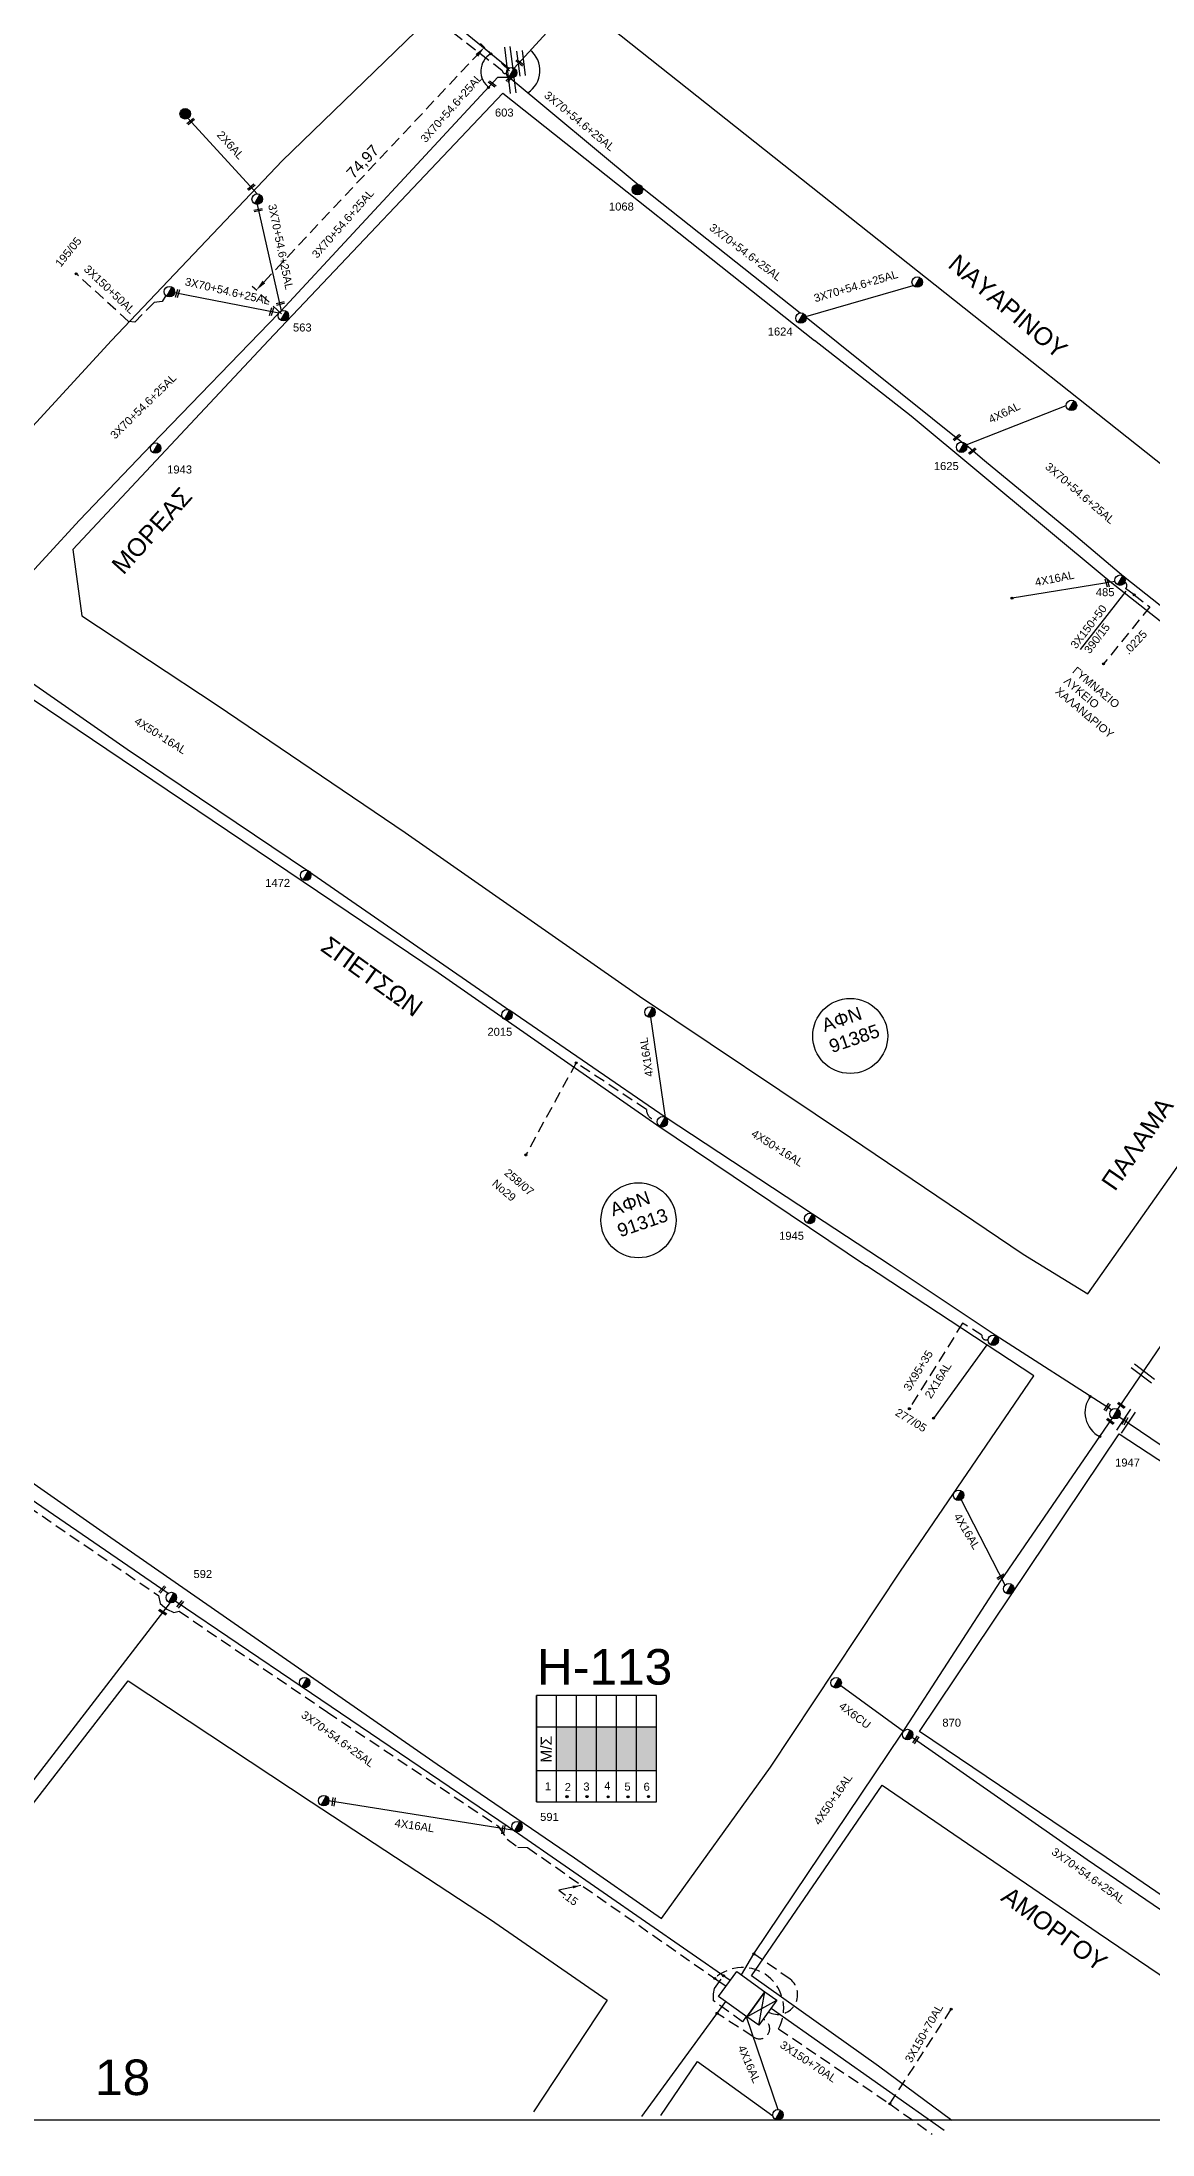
# Model space of a CAD drawing. Header units: millimetres. Extents: x 924 to 3152, y 704 to 1760.
# Drawn here: x 1180.8 to 1430.5, y 718.6 to 1189.3 of the extents above; entities that cross this region are included whole.
import ezdxf
from ezdxf.enums import TextEntityAlignment as Align

# ---------------------------------------------------------------- set-up
doc = ezdxf.new("R2010")
doc.units = ezdxf.units.MM
doc.linetypes.add('DASHED', pattern=[19.05, 12.7, -6.35])
for name, color, linetype in [('Άγνωστα', 7, 'Continuous'), ('Ασφαλειοκιβώτια Χ.Τ 6 αναχωρήσεων', 7, 'Continuous'), ('Γέφυρες Εναέριου Δικτύου', 7, 'Continuous'), ('Γυμνά εναέρια ΧΤ (1Φ)   2x16AL', 7, 'Continuous'), ('Γυμνά εναέρια ΧΤ και ΦΟΠ (3Φ)   4x50+16AL', 7, 'Continuous'), ('Εναέρια παροχή ΧΤ 4x16', 7, 'SYN_LINE'), ('Επιγραφές - Σχήματα', 7, 'Continuous'), ('Καλώδια ΧΤ   2x6AL', 7, 'DASHED'), ('Καλώδια ΧΤ   3x150+50AL', 7, 'DASHED'), ('Καλώδια ΧΤ   3x150AL+50XLPE', 7, 'DASHED'), ('Καλώδια ΧΤ   3x95+35 CU', 7, 'DASHED'), ('Καλώδια ΧΤ   4x6AL', 7, 'DASHED'), ('Καλώδια ΧΤ   4x6CU', 7, 'DASHED'), ('Μηχανική τομή', 7, 'Continuous'), ('Στύλος Ξύλινος', 7, 'Continuous'), ('Στύλος Ξύλινος @ 1', 7, 'Continuous'), ('Στύλος ΦΜ', 7, 'Continuous'), ('Στύλος ΦΜ @ 1', 7, 'Continuous'), ('Συνδέσεις', 7, 'Continuous'), ('Συνεστραμμένα ΧΤ   3x70+54.6+25 AL', 7, 'SYN_LINE'), ('Τομή', 7, 'Continuous'), ('Υπόβαθρο ΔΕΗ', 7, 'Continuous'), ('Υπόγεια Καλώδια Δικτύου ΧΤ   .15', 7, 'DASHED'), ('Υπόγεια καλώδια Δικτύου ΧΤ και Παρ. ΧΤ - 3X150+70 AL', 7, 'DASHED'), ('Υπόγεια καλώδια Παροχών ΧΤ   .0225', 7, 'DASHED'), ('Υπόγεια καλώδια Παροχών ΧΤ   .15', 7, 'DASHED'), ('Υπόγεια καλώδια Παροχών ΧΤ   4x16AL', 7, 'DASHED')]:
    doc.layers.add(name, color=color, linetype=linetype)
doc.styles.get("Standard").update_dxf_attribs({"font": 'ARIAL.TTF'})
doc.linetypes.add('SYN_LINE', pattern='A,0.5,-0.0001,["/\\/\\/\\/",Standard,S=0.1,R=0,X=0,Y=-0.05],-0.25', length=0.7501)
doc.dimstyles.new('ISO-25', dxfattribs={"dimtxt": 2.5, "dimasz": 2.5, "dimexe": 1.25, "dimexo": 0.625, "dimtad": 1, "dimtxsty": 'Standard', "dimcen": 2.5, "dimadec": 0, "dimazin": 0, "dimtfac": 1, "dimtmove": 0, "dimatfit": 3, "dimfxl": 1, "dimarcsym": 0})

# ---------------------------------------------------------------- blocks, each defined once
blk = doc.blocks.new('ΥΠΑΡΧΩΝ ΤΣΙΜΕΝΤΕΝΙΟΣ ΣΤΥΛΟΣ')
at = {"layer": 'Στύλος ΦΜ'}
blk.add_hatch(color=256, dxfattribs=at).paths.add_polyline_path([(-1.3, -2.3, 0.574793), (2.6, 0, 0.268822), (1.3, 2.3)])
blk.add_line((-1.3, -2.3), (1.3, 2.3), dxfattribs=at)
blk.add_circle((0, 0), 2.62, dxfattribs=at)
at = {"layer": 'Στύλος ΦΜ', "flags": 4}
for tag, p in [('ΑΡΙΘΜΟΣ', (-4.7, 8.1)), ('ΤΥΠΟΣ', (-4.9, 3))]:
    blk.add_attdef(tag, p, '', height=4, dxfattribs=at)
blk = doc.blocks.new('ΜΗΧΑΝΙΚΗ ΤΟΜΗ')
at = {"layer": 'Μηχανική τομή', "ltscale": 40}
for p, q in [((-1.89, 0.78), (1.89, 0.78)), ((1.89, 0), (-1.89, 0))]:
    blk.add_line(p, q, dxfattribs=at)
blk = doc.blocks.new('_ΣΥΝΔΕΣΗ')
at = {"layer": 'Συνδέσεις', "linetype": 'SYN_LINE', "ltscale": 40}
blk.add_hatch(color=256, dxfattribs=at).paths.add_polyline_path([(0.5, -0.01, 1), (-0.5, -0.01, 1)])
at = {"layer": 'Συνδέσεις'}
blk.add_circle((0, -0.01), 0.5, dxfattribs=at)
blk = doc.blocks.new('ΥΠΑΡΧΩΝ ΞΥΛΙΝΟΣ ΣΤΥΛΟΣ')
at = {"layer": 'Στύλος Ξύλινος'}
h = blk.add_hatch(color=256, dxfattribs=at)
h.paths.add_polyline_path([(-2.6, 0, 0.270008), (-1.3, -2.3), (1.3, 2.3, 0.576266)])
h.paths.add_polyline_path([(-1.3, -2.3, 0.574793), (2.6, 0, 0.268822), (1.3, 2.3)])
blk.add_line((-1.3, -2.3), (1.3, 2.3), dxfattribs=at)
blk.add_circle((0, 0), 2.62, dxfattribs=at)
at = {"layer": 'Στύλος Ξύλινος', "flags": 4}
for tag, p in [('ΑΡΙΘΜΟΣ', (-4.9, 8.6)), ('ΤΥΠΟΣ', (-4.8, 3.4))]:
    blk.add_attdef(tag, p, '', height=4, dxfattribs=at)
blk = doc.blocks.new('ΤΟΜΗ')
at = {"layer": 'Τομή', "ltscale": 40}
for p, q in [((-5.68, 0), (5.68, 0)), ((5.68, -2.33), (-5.68, -2.33))]:
    blk.add_line(p, q, dxfattribs=at)
blk = doc.blocks.new('ΑΣΦΑΛΕΙΟΚΙΒΩΤΙΟ ΥΠΟΣΤΑΘΜΟΥ 6 ΑΝΑΧΩΡΗΣΕΩΝ')
at = {"layer": 'Ασφαλειοκιβώτια Χ.Τ 6 αναχωρήσεων', "ltscale": 40}
for p, q in [((-23.91, 27), (23.91, 27)), ((-9.83, 27), (-9.83, -27)), ((9.83, 27), (9.83, -27)), ((-23.91, 18), (23.91, 18)), ((-23.91, 9), (23.91, 9)), ((-23.91, 0), (23.91, 0)), ((-23.91, -9), (23.91, -9)), ((-23.91, -18), (23.91, -18))]:
    blk.add_line(p, q, dxfattribs=at)
at = {"layer": 'Ασφαλειοκιβώτια Χ.Τ 6 αναχωρήσεων'}
blk.add_lwpolyline([(-23.91, -27), (23.91, -27), (23.91, 27), (-23.91, 27)], close=True, dxfattribs=at)
for s, p in [('1', (-18.73, 23.28)), ('2', (-19.06, 14.35)), ('3', (-18.84, 5.97)), ('4', (-18.46, -3.43)), ('5', (-18.87, -12.5)), ('6', (-18.93, -21.1))]:
    blk.add_text(s, height=3.6, rotation=270, dxfattribs=at).set_placement(p)
at = {"layer": 'Ασφαλειοκιβώτια Χ.Τ 6 αναχωρήσεων', "ltscale": 40}
for tag, height, p in [('ΟΝΟΜΑ', 5, (-0.27, 31.68)), ('ΚΕΙΜΕΝΟ 1', 2, (16.95, 22.41)), ('ΚΕΙΜΕΝΟ 2', 2, (16.95, 13.71)), ('ΚΕΙΜΕΝΟ 3', 2, (16.95, 4.31)), ('ΚΕΙΜΕΝΟ 4', 2, (16.95, -4.67)), ('ΚΕΙΜΕΝΟ 5', 2, (16.95, -13.51)), ('ΣΧ', 2, (-0.21, -29.21)), ('ΚΕΙΜΕΝΟ 6', 2, (16.95, -22.43))]:
    blk.add_attdef(tag, text='', height=height, dxfattribs=at).set_placement(p, align=Align.MIDDLE_CENTER)
blk = doc.blocks.new('*D67')
at = {"layer": 'Defpoints', "color": 0, "linetype": 'DASHED', "ltscale": 0.2, "transparency": 16777216}
for p in [(1280.31, 1188.11), (1286.42, 1182.37), (1235.1, 1127.73)]:
    blk.add_point(p, dxfattribs=at)
at = {"layer": 'Καλώδια ΧΤ   3x150AL+50XLPE', "color": 0, "linetype": 'DASHED', "lineweight": -2, "ltscale": 0.2, "transparency": 16777216}
for p, q in [((1230.7, 1135.29), (1278.6, 1186.29)), ((1285.97, 1182.8), (1279.4, 1188.96)), ((1234.65, 1128.15), (1228.08, 1134.32))]:
    blk.add_line(p, q, dxfattribs=at)
at = {"layer": 'Καλώδια ΧΤ   3x150AL+50XLPE', "color": 0, "linetype": 'DASHED', "ltscale": 0.2, "transparency": 16777216}
for points in [[(1278.3, 1186.57), (1278.91, 1186), (1280.31, 1188.11)], [(1230.4, 1135.57), (1231.01, 1135), (1228.99, 1133.46)]]:
    blk.add_solid(points, dxfattribs=at)
at = {"layer": 'Καλώδια ΧΤ   3x150AL+50XLPE', "color": 0, "linetype": 'DASHED', "ltscale": 0.2, "transparency": 16777216, "insert": (1253.1, 1162.24), "char_height": 2.5, "attachment_point": 5, "rotation": 46.7949}
blk.add_mtext('74,97', dxfattribs=at)

msp = doc.modelspace()

# ---------------------------------------------------------------- hatches: boundary and pattern name
at = {"layer": 'Ασφαλειοκιβώτια Χ.Τ 6 αναχωρήσεων'}
for color, points in [(151, [(1296.549, 800.429), (1301.049, 800.429), (1301.049, 810.256), (1296.549, 810.256)]), (5, [(1301.049, 800.429), (1305.549, 800.429), (1305.549, 810.256), (1301.049, 810.256)]), (85, [(1305.549, 800.429), (1310.049, 800.429), (1310.049, 810.256), (1305.549, 810.256)]), (1, [(1310.049, 800.429), (1314.549, 800.429), (1314.549, 810.256), (1310.049, 810.256)]), (30, [(1314.549, 800.429), (1319.049, 800.429), (1319.049, 810.256), (1314.549, 810.256)])]:
    msp.add_hatch(color=color, dxfattribs=at).paths.add_polyline_path(points)

# ---------------------------------------------------------------- linework, layer by layer
at = {"layer": 'Άγνωστα', "color": 85, "linetype": 'DASHED', "ltscale": 0.2}
msp.add_lwpolyline([(1319.253, 946.827, -0.4457574), (1316.744, 949.167), (1316.744, 949.167), (1316.744, 949.167), (1316.744, 949.167), (1316.744, 949.167), (1300.935, 959.632), (1289.6, 938.906)], format="xyb", dxfattribs=at)
at = {"layer": 'Άγνωστα', "color": 151}
msp.add_lwpolyline([(1334.562, 748.435), (1315.627, 722.6)], dxfattribs=at)
at = {"layer": 'Άγνωστα'}
for centre in [(1362.583, 965.676), (1314.965, 924.224)]:
    msp.add_circle(centre, 8.442, dxfattribs=at)
at = {"layer": 'Γέφυρες Εναέριου Δικτύου', "linetype": 'Continuous'}
for centre, radius, start, end in [((1284.055, 1182.726), 4.554, 119.8712, 235.38722), ((1286.855, 1182.86), 5.942, 302.7772, 50.89478)]:
    msp.add_arc(centre, radius, start, end, dxfattribs=at)
at = {"layer": 'Γέφυρες Εναέριου Δικτύου', "ltscale": 20}
msp.add_arc((1421.403, 880.948), 6.017, 142.91717, 243.66454, dxfattribs=at)
at = {"layer": 'Γυμνά εναέρια ΧΤ (1Φ)   2x16AL', "color": 85, "linetype": 'SYN_LINE', "ltscale": 20}
msp.add_lwpolyline([(1393.33, 896.204), (1381.332, 879.629)], dxfattribs=at)
at = {"layer": 'Γυμνά εναέρια ΧΤ και ΦΟΠ (3Φ)   4x50+16AL', "color": 85, "ltscale": 0.2}
for points in [[(1165.921, 1053.7), (1174.49, 1047.972), (1199.958, 1030.224), (1240.772, 1002.791)], [(1240.772, 1002.791), (1286.062, 971.408)]]:
    msp.add_lwpolyline(points, dxfattribs=at)
at = {"layer": 'Γυμνά εναέρια ΧΤ και ΦΟΠ (3Φ)   4x50+16AL', "color": 151, "ltscale": 0.2}
msp.add_lwpolyline([(1502.196, 997.398), (1490.323, 980.503), (1460.01, 936.638), (1422.723, 881.721)], dxfattribs=at)
at = {"layer": 'Γυμνά εναέρια ΧΤ και ΦΟΠ (3Φ)   4x50+16AL', "color": 85}
for points in [[(1421.32, 881.547), (1395.183, 898.333), (1371.775, 913.985), (1354.101, 925.625), (1320.958, 947.381), (1286.062, 971.408)], [(1338.117, 754.444), (1340.911, 759.157), (1374.122, 808.618), (1396.499, 843.068), (1421.523, 879.63)]]:
    msp.add_lwpolyline(points, dxfattribs=at)
at = {"layer": 'Γυμνά εναέρια ΧΤ και ΦΟΠ (3Φ)   4x50+16AL', "color": 1}
msp.add_lwpolyline([(1422.97, 880.054), (1505.137, 824.441)], dxfattribs=at)
at = {"layer": 'Εναέρια παροχή ΧΤ 4x16', "color": 85, "ltscale": 20}
for points in [[(1422.153, 1067.888), (1398.977, 1064.196)], [(1321.046, 947.323), (1317.723, 969.879)]]:
    msp.add_lwpolyline(points, dxfattribs=at)
at = {"layer": 'Επιγραφές - Σχήματα'}
msp.add_lwpolyline([(945.928, 1724.828), (2912.268, 1724.828), (2912.268, 721.757), (945.928, 721.757)], close=True, dxfattribs=at)
at = {"layer": 'Επιγραφές - Σχήματα', "ltscale": 20}
for points in [[(1337.048, 755.214), (1343.37, 750.655), (1339.303, 745.016), (1332.981, 749.574)], [(1339.303, 745.016), (1343.37, 750.655), (1346.104, 748.801), (1342.037, 743.161)]]:
    msp.add_lwpolyline(points, close=True, dxfattribs=at)
for points in [[(1339.303, 745.016), (1346.104, 748.801)], [(1342.037, 743.161), (1343.37, 750.655)]]:
    msp.add_lwpolyline(points, dxfattribs=at)
at = {"layer": 'Καλώδια ΧΤ   2x6AL', "color": 173, "linetype": 'SYN_LINE', "ltscale": 20}
msp.add_lwpolyline([(1213.598, 1172.123), (1229.211, 1155.129)], dxfattribs=at)
at = {"layer": 'Καλώδια ΧΤ   3x150+50AL', "color": 173, "ltscale": 0.2}
msp.add_lwpolyline([(1208.686, 1132.234), (1207.819, 1130.881), (1205.999, 1130.693), (1201.66, 1126.294), (1200.254, 1126.45), (1188.476, 1137.153)], dxfattribs=at)
at = {"layer": 'Καλώδια ΧΤ   3x150+50AL', "color": 151, "linetype": 'DASHED', "ltscale": 0.2}
msp.add_lwpolyline([(1343.013, 744.515, -1.1840221), (1340.652, 740.622), (1332.63, 745.799)], format="xyb", dxfattribs=at)
at = {"layer": 'Καλώδια ΧΤ   3x150AL+50XLPE', "color": 85, "linetype": 'DASHED', "ltscale": 0.2}
for points in [[(1426.434, 1064.921), (1424.528, 1066.37, 0.7123492), (1423.948, 1067.845)], [(1344.158, 746.102, 0.9120227), (1349.107, 753.502), (1340.911, 759.157)]]:
    msp.add_lwpolyline(points, format="xyb", dxfattribs=at)
at = {"layer": 'Καλώδια ΧΤ   3x150AL+50XLPE', "color": 5, "linetype": 'DASHED', "ltscale": 0.2}
msp.add_lwpolyline([(1339.153, 745.124), (1338.36, 743.915), (1331.82, 748.622), (1331.82, 750.168), (1332.096, 751.382), (1334.096, 754.277)], dxfattribs=at)
at = {"layer": 'Καλώδια ΧΤ   3x95+35 CU', "color": 85, "linetype": 'DASHED', "ltscale": 0.2}
msp.add_lwpolyline([(1393.596, 897.428, -0.650706), (1392.212, 898.396), (1387.866, 901.097), (1387.866, 901.097), (1375.889, 881.826)], format="xyb", dxfattribs=at)
at = {"layer": 'Καλώδια ΧΤ   4x6AL', "color": 85, "linetype": 'SYN_LINE', "ltscale": 20}
msp.add_lwpolyline([(1388.678, 1098.678), (1411.169, 1107.544)], dxfattribs=at)
at = {"layer": 'Καλώδια ΧΤ   4x6CU', "color": 85, "linetype": 'SYN_LINE', "ltscale": 20}
msp.add_lwpolyline([(1360.448, 819.579), (1374.555, 809.284)], dxfattribs=at)
at = {"layer": 'Συνεστραμμένα ΧΤ   3x70+54.6+25 AL', "color": 173, "ltscale": 20}
msp.add_line((1283.324, 1181.407), (1285.841, 1181.346), dxfattribs=at)
at = {"layer": 'Συνεστραμμένα ΧΤ   3x70+54.6+25 AL', "color": 85, "ltscale": 20}
for points in [[(1287.007, 1183.392), (1344.453, 1246.279)], [(1285.841, 1181.346), (1314.897, 1157.241)], [(1315.837, 1156.482), (1351.335, 1128.356)], [(1352.619, 1127.542), (1376.779, 1134.502)], [(1352.669, 1127.355), (1388.272, 1098.838)], [(1388.678, 1098.678), (1392.778, 1095.113), (1412.393, 1079.042), (1424.046, 1069.118)], [(1424.046, 1069.118), (1457.06, 1043.049)], [(1376.287, 808.09), (1415.875, 780.415), (1432.342, 769.147), (1474.598, 740.693)]]:
    msp.add_lwpolyline(points, dxfattribs=at)
at = {"layer": 'Συνεστραμμένα ΧΤ   3x70+54.6+25 AL', "color": 173, "ltscale": 20}
for points in [[(1236.686, 1223.628), (1285.826, 1183.386)], [(1234.537, 1128.762), (1283.324, 1181.407)], [(1229.211, 1152.774), (1234.609, 1128.798)], [(1234.064, 1128.288), (1210.601, 1132.876)], [(1205.501, 1098.754), (1234.064, 1128.288)], [(1165.631, 1055.51), (1174.119, 1065.245), (1189.201, 1081.698), (1205.501, 1098.754)]]:
    msp.add_lwpolyline(points, dxfattribs=at)
at = {"layer": 'Συνεστραμμένα ΧΤ   3x70+54.6+25 AL', "color": 5, "ltscale": 20}
for points in [[(1209.153, 840.254), (1169.222, 867.619), (1128.359, 896.364), (1093.07, 920.597)], [(1209.629, 838.209), (1174.703, 792.866), (1136.625, 740.762)], [(1335.615, 753.227), (1287.945, 786.159), (1239.12, 819.314), (1210.773, 838.555)]]:
    msp.add_lwpolyline(points, dxfattribs=at)
at = {"layer": 'Συνεστραμμένα ΧΤ   3x70+54.6+25 AL', "color": 1, "ltscale": 20}
msp.add_lwpolyline([(1344.783, 746.968), (1383.735, 719.513)], dxfattribs=at)
at = {"layer": 'Υπόβαθρο ΔΕΗ'}
for points in [[(1308.858, 1192.406), (1506.325, 1035.856), (1536.585, 1079.074), (1411.911, 1303.074), (1403.269, 1304.42), (1307.447, 1202.383), (1308.858, 1192.406)], [(1098.023, 1122.175), (1081.791, 1133.139), (1019.724, 1175.784), (1036.844, 1195.095), (1089.453, 1249.888), (1136.561, 1299.365), (1167.232, 1275.741), (1212.463, 1239.419), (1267.238, 1193.93), (1234.788, 1162.54), (1196.413, 1122.175)], [(1231.778, 1122.175), (1284.428, 1177.758), (1354.583, 1122.175)], [(1107.358, 913.985), (1131.823, 897.628), (1164.926, 874.747), (1194.561, 854.04), (1233.121, 827.265), (1269.699, 801.873), (1300.55, 780.814), (1320.118, 767.14), (1344.625, 801.209), (1373.883, 845.283), (1403.866, 889.226), (1366.249, 913.985)], [(1480.877, 739.369), (1449.393, 760.82), (1420.184, 780.836), (1378.181, 809.239), (1423.046, 876.194), (1468.976, 846.11), (1526.072, 807.755), (1596.667, 761.415), (1573.287, 719.92)], [(1150.5, 724.494), (1145.267, 732.302), (1139.352, 740.033), (1176.068, 789.409), (1200.157, 820.588), (1241.352, 793.354), (1281.673, 766.89), (1307.954, 748.731), (1291.337, 723.625)], [(1385.456, 721.677), (1368.92, 733.905), (1340.39, 754.242), (1369.761, 797.108), (1418.317, 763.941), (1457.169, 737.598)], [(1319.954, 722.787), (1328.223, 734.931), (1345.179, 722.738)]]:
    msp.add_lwpolyline(points, dxfattribs=at)
at = {"layer": 'Υπόβαθρο ΔΕΗ', "ltscale": 0.2}
for points in [[(1098.023, 1122.175), (1158.396, 1080.796), (1196.413, 1122.175)], [(1231.778, 1122.175), (1187.709, 1075.088), (1189.743, 1060.184), (1220.19, 1040.12), (1262.456, 1011.461), (1315.192, 974.611), (1362.662, 942.838), (1401.454, 916.569), (1416.038, 907.645), (1461.778, 972.547), (1490.331, 1013.335), (1421.082, 1067.867), (1376.287, 1105.107), (1354.583, 1122.175)], [(1420.306, 1060.297), (1414.31, 1052.617)], [(1107.358, 913.985), (1065.023, 942.819), (1164.925, 1050.643), (1269.907, 979.927), (1319.086, 945.669), (1366.249, 913.985)]]:
    msp.add_lwpolyline(points, dxfattribs=at)
at = {"layer": 'Υπόγεια Καλώδια Δικτύου ΧΤ   .15', "color": 30, "ltscale": 0.2}
msp.add_lwpolyline([(1097.576, 913.985), (1125.324, 895.58), (1155.644, 874.91), (1207.002, 839.784), (1207.348, 838.025), (1208.885, 836.699), (1210.417, 836.013), (1211.631, 836.25), (1244.998, 813.57), (1283.41, 787.94), (1285.407, 784.992), (1287.807, 783.191), (1290.035, 783.091), (1332.565, 753.352), (1334.68, 751.93)], dxfattribs=at)
at = {"layer": 'Υπόγεια καλώδια Δικτύου ΧΤ και Παρ. ΧΤ - 3X150+70 AL', "color": 30, "ltscale": 0.2}
msp.add_lwpolyline([(1332.116, 753.66, -0.8527237), (1346.443, 742.326), (1371.477, 725.423), (1381.024, 718.622)], format="xyb", dxfattribs=at)
msp.add_lwpolyline([(1371.477, 725.423), (1385.296, 746.722)], dxfattribs=at)
at = {"layer": 'Υπόγεια καλώδια Παροχών ΧΤ   .0225', "color": 85, "ltscale": 0.2}
msp.add_lwpolyline([(1426.434, 1064.921), (1429.979, 1062.226), (1419.547, 1049.39)], dxfattribs=at)
at = {"layer": 'Υπόγεια καλώδια Παροχών ΧΤ   .15', "color": 173, "ltscale": 0.2}
msp.add_lwpolyline([(1284.332, 1182.818), (1269.385, 1194.36), (1282.192, 1209.548), (1282.402, 1211.434), (1261.059, 1228.233), (1275.826, 1245.798)], dxfattribs=at)
msp.add_arc((1284.974, 1182.853), 0.643, 183.15349, 295.24553, dxfattribs=at)
at = {"layer": 'Υπόγεια καλώδια Παροχών ΧΤ   4x16AL', "color": 85, "linetype": 'SYN_LINE', "ltscale": 20}
msp.add_lwpolyline([(1397.419, 842.146), (1387.539, 861.424)], dxfattribs=at)
at = {"layer": 'Υπόγεια καλώδια Παροχών ΧΤ   4x16AL', "color": 5, "linetype": 'Continuous', "ltscale": 0.2}
msp.add_lwpolyline([(1286.639, 787.046), (1245.245, 793.584)], dxfattribs=at)
at = {"layer": 'Υπόγεια καλώδια Παροχών ΧΤ   4x16AL', "color": 151, "linetype": 'SYN_LINE', "ltscale": 20}
msp.add_lwpolyline([(1339.153, 745.124), (1346.33, 724.164)], dxfattribs=at)

# ---------------------------------------------------------------- block references
at = {"layer": 'Ασφαλειοκιβώτια Χ.Τ 6 αναχωρήσεων', "xscale": 0.5, "yscale": 0.5, "zscale": 0.5, "rotation": 90}
msp.add_blockref('ΑΣΦΑΛΕΙΟΚΙΒΩΤΙΟ ΥΠΟΣΤΑΘΜΟΥ 6 ΑΝΑΧΩΡΗΣΕΩΝ', (1305.549, 805.342), dxfattribs=at)
at = {"layer": 'Μηχανική τομή'}
for p, xscale, yscale, zscale, rotation in [((1286.085, 1180.946), 0.5000000000000375, 0.5000000000000375, 0.5000000000000375, 49.69460037070751), ((1288.138, 1184.457), 0.5000000000000101, 0.5000000000000101, 0.5000000000000101, 322.7695974028506), ((1281.935, 1179.699), 0.5000000000000101, 0.5000000000000101, 0.5000000000000101, 322.7695974028506), ((1214.397, 1171.253), 0.5000000000000436, 0.5000000000000436, 0.5000000000000436, 38.36993620915384), ((1227.985, 1156.464), 0.5000000000000436, 0.5000000000000436, 0.5000000000000436, 38.36993620915384), ((1229.463, 1151.29), 0.5000000000000053, 0.5000000000000053, 0.5000000000000053, 11.29995771896068), ((1211.443, 1132.661), 0.4999999999999712, 0.4999999999999712, 0.4999999999999712, 74.18390274945999), ((1234.45, 1130.287), 0.500000000000003, 0.500000000000003, 0.500000000000003, 14.53342569175368), ((1232.625, 1128.569), 0.4999999999999712, 0.4999999999999712, 0.4999999999999712, 74.18390274945999), ((1386.452, 1100.502), 0.4999999999999992, 0.4999999999999992, 0.4999999999999992, 219.1485420271119), ((1389.929, 1097.375), 0.4999999999999992, 0.4999999999999992, 0.4999999999999992, 219.1485420271119), ((1420.194, 1067.564), 0.4999999999999991, 0.4999999999999991, 0.4999999999999991, 284.364923513259), ((1420.541, 882.047), 0.5000000000000172, 0.5000000000000172, 0.5000000000000172, 57.2517671603287), ((1423.416, 882.414), 0.4999999999999415, 0.4999999999999415, 0.4999999999999415, 322.391473988075), ((1420.962, 878.811), 0.4999999999999691, 0.4999999999999691, 0.4999999999999691, 323.2680562607389), ((1424.563, 878.976), 0.4999999999999949, 0.4999999999999949, 0.4999999999999949, 61.28167024031751), ((1396.549, 843.844), 0.499999999999938, 0.499999999999938, 0.499999999999938, 32.32722482594698), ((1208.022, 841.029), 0.5000000000000033, 0.5000000000000033, 0.5000000000000033, 49.64754293126673), ((1212.014, 837.712), 0.4999999999999811, 0.4999999999999811, 0.4999999999999811, 51.31032606006809), ((1207.838, 835.883), 0.4999999999999913, 0.4999999999999913, 0.4999999999999913, 327.3801164420946), ((1377.508, 807.236), 0.500000000000017, 0.500000000000017, 0.500000000000017, 55.10658091019956), ((1246.587, 793.372), 0.5000000000000269, 0.5000000000000269, 0.5000000000000269, 82.30235789602855), ((1284.766, 787.105), 0.5000000000000269, 0.5000000000000269, 0.5000000000000269, 82.30235789602855)]:
    msp.add_blockref('ΜΗΧΑΝΙΚΗ ΤΟΜΗ', p, dxfattribs=dict(at, xscale=xscale, yscale=yscale, zscale=zscale, rotation=rotation))
at = {"layer": 'Στύλος Ξύλινος @ 1', "ltscale": 40, "xscale": 0.4499999999998181, "yscale": 0.4499999999998181, "zscale": 0.4499999999998181}
msp.add_blockref('ΥΠΑΡΧΩΝ ΞΥΛΙΝΟΣ ΣΤΥΛΟΣ', (1213.018, 1173.148), dxfattribs=at)
at = {"layer": 'Στύλος Ξύλινος @ 1', "ltscale": 40}
ref = msp.add_blockref('ΥΠΑΡΧΩΝ ΞΥΛΙΝΟΣ ΣΤΥΛΟΣ', (1314.732, 1156.075), dxfattribs=dict(at, xscale=0.4499999999998181, yscale=0.4499999999998181, zscale=0.4499999999998181))
ref.add_attrib('ΤΥΠΟΣ', '1068', (1308.321, 1151.377), dxfattribs={"layer": 'Στύλος Ξύλινος', "height": 1.8, "flags": 4})
at = {"layer": 'Στύλος ΦΜ @ 1', "ltscale": 40}
ref = msp.add_blockref('ΥΠΑΡΧΩΝ ΤΣΙΜΕΝΤΕΝΙΟΣ ΣΤΥΛΟΣ', (1286.422, 1182.37), dxfattribs=dict(at, xscale=0.4499999999998181, yscale=0.4499999999998181, zscale=0.4499999999998181))
ref.add_attrib('ΤΥΠΟΣ', '603', (1282.675, 1172.519), dxfattribs={"layer": 'Στύλος ΦΜ', "height": 1.8, "flags": 4})
at = {"layer": 'Στύλος ΦΜ @ 1', "ltscale": 40, "xscale": 0.4499999999998181, "yscale": 0.4499999999998181, "zscale": 0.4499999999998181}
for p in [(1229.211, 1153.952), (1377.657, 1135.286), (1209.451, 1133.13), (1412.346, 1107.544), (1317.552, 971.044), (1320.342, 946.379), (1394.756, 897.224), (1386.957, 862.358), (1398.251, 841.312), (1239.865, 820.212), (1359.423, 820.157), (1244.168, 793.653), (1346.33, 722.986)]:
    msp.add_blockref('ΥΠΑΡΧΩΝ ΤΣΙΜΕΝΤΕΝΙΟΣ ΣΤΥΛΟΣ', p, dxfattribs=at)
at = {"layer": 'Στύλος ΦΜ @ 1', "ltscale": 40}
ref = msp.add_blockref('ΥΠΑΡΧΩΝ ΤΣΙΜΕΝΤΕΝΙΟΣ ΣΤΥΛΟΣ', (1235.099, 1127.727), dxfattribs=dict(at, xscale=0.4499999999998181, yscale=0.4499999999998181, zscale=0.4499999999998181))
ref.add_attrib('ΤΥΠΟΣ', '563', (1237.255, 1124.17), dxfattribs={"layer": 'Στύλος ΦΜ', "height": 1.8, "flags": 4})
ref = msp.add_blockref('ΥΠΑΡΧΩΝ ΤΣΙΜΕΝΤΕΝΙΟΣ ΣΤΥΛΟΣ', (1351.496, 1127.189), dxfattribs=dict(at, xscale=0.4499999999998181, yscale=0.4499999999998181, zscale=0.4499999999998181))
ref.add_attrib('ΤΥΠΟΣ', '1624', (1344.034, 1123.258), dxfattribs={"layer": 'Στύλος ΦΜ', "height": 1.8, "flags": 4})
ref = msp.add_blockref('ΥΠΑΡΧΩΝ ΤΣΙΜΕΝΤΕΝΙΟΣ ΣΤΥΛΟΣ', (1206.353, 1097.94), dxfattribs=dict(at, xscale=0.4499999999998181, yscale=0.4499999999998181, zscale=0.4499999999998181))
ref.add_attrib('ΤΥΠΟΣ', '1943', (1208.948, 1092.224), dxfattribs={"layer": 'Στύλος ΦΜ', "height": 1.8, "flags": 4})
ref = msp.add_blockref('ΥΠΑΡΧΩΝ ΤΣΙΜΕΝΤΕΝΙΟΣ ΣΤΥΛΟΣ', (1387.641, 1098.12), dxfattribs=dict(at, xscale=0.4499999999998181, yscale=0.4499999999998181, zscale=0.4499999999998181))
ref.add_attrib('ΤΥΠΟΣ', '1625', (1381.401, 1092.994), dxfattribs={"layer": 'Στύλος ΦΜ', "height": 1.8, "flags": 4})
ref = msp.add_blockref('ΥΠΑΡΧΩΝ ΤΣΙΜΕΝΤΕΝΙΟΣ ΣΤΥΛΟΣ', (1423.283, 1068.222), dxfattribs=dict(at, xscale=0.4499999999998181, yscale=0.4499999999998181, zscale=0.4499999999998181))
ref.add_attrib('ΤΥΠΟΣ', '485', (1417.831, 1064.626), dxfattribs={"layer": 'Στύλος ΦΜ', "height": 1.8, "flags": 4})
ref = msp.add_blockref('ΥΠΑΡΧΩΝ ΤΣΙΜΕΝΤΕΝΙΟΣ ΣΤΥΛΟΣ', (1240.115, 1001.814), dxfattribs=dict(at, xscale=0.4499999999998181, yscale=0.4499999999998181, zscale=0.4499999999998181))
ref.add_attrib('ΤΥΠΟΣ', '1472', (1231.008, 999.213), dxfattribs={"layer": 'Στύλος ΦΜ', "height": 1.8, "flags": 4})
ref = msp.add_blockref('ΥΠΑΡΧΩΝ ΤΣΙΜΕΝΤΕΝΙΟΣ ΣΤΥΛΟΣ', (1285.391, 970.44), dxfattribs=dict(at, xscale=0.4499999999998181, yscale=0.4499999999998181, zscale=0.4499999999998181))
ref.add_attrib('ΤΥΠΟΣ', '2015', (1280.987, 965.718), dxfattribs={"layer": 'Στύλος ΦΜ', "height": 1.8, "flags": 4})
ref = msp.add_blockref('ΥΠΑΡΧΩΝ ΤΣΙΜΕΝΤΕΝΙΟΣ ΣΤΥΛΟΣ', (1353.483, 924.624), dxfattribs=dict(at, xscale=0.4499999999998181, yscale=0.4499999999998181, zscale=0.4499999999998181))
ref.add_attrib('ΤΥΠΟΣ', '1945', (1346.589, 919.83), dxfattribs={"layer": 'Στύλος ΦΜ', "height": 1.8, "flags": 4})
ref = msp.add_blockref('ΥΠΑΡΧΩΝ ΤΣΙΜΕΝΤΕΝΙΟΣ ΣΤΥΛΟΣ', (1422.138, 880.699), dxfattribs=dict(at, xscale=0.4499999999998181, yscale=0.4499999999998181, zscale=0.4499999999998181))
ref.add_attrib('ΤΥΠΟΣ', '1947', (1422.16, 868.822), dxfattribs={"layer": 'Στύλος ΦΜ', "height": 1.8, "flags": 4})
ref = msp.add_blockref('ΥΠΑΡΧΩΝ ΤΣΙΜΕΝΤΕΝΙΟΣ ΣΤΥΛΟΣ', (1209.896, 839.341), dxfattribs=dict(at, xscale=0.4499999999998181, yscale=0.4499999999998181, zscale=0.4499999999998181))
ref.add_attrib('ΤΥΠΟΣ', '592', (1214.874, 843.738), dxfattribs={"layer": 'Στύλος ΦΜ', "height": 1.8, "flags": 4})
ref = msp.add_blockref('ΥΠΑΡΧΩΝ ΤΣΙΜΕΝΤΕΝΙΟΣ ΣΤΥΛΟΣ', (1375.493, 808.531), dxfattribs=dict(at, xscale=0.4499999999998181, yscale=0.4499999999998181, zscale=0.4499999999998181))
ref.add_attrib('ΤΥΠΟΣ', '870', (1383.306, 810.291), dxfattribs={"layer": 'Στύλος ΦΜ', "height": 1.8, "flags": 4})
ref = msp.add_blockref('ΥΠΑΡΧΩΝ ΤΣΙΜΕΝΤΕΝΙΟΣ ΣΤΥΛΟΣ', (1287.644, 787.812), dxfattribs=dict(at, xscale=0.4499999999998181, yscale=0.4499999999998181, zscale=0.4499999999998181))
ref.add_attrib('ΤΥΠΟΣ', '591', (1292.841, 789.1), dxfattribs={"layer": 'Στύλος ΦΜ', "height": 1.8, "flags": 4})
at = {"layer": 'Συνδέσεις'}
for p, xscale, yscale, zscale in [((1281.756, 1186.614), 0.45, 0.45, 0.45), ((1281.255, 1179.049), 0.45, 0.45, 0.45), ((1188.479, 1137.164), 0.45, 0.45, 0.45), ((1398.979, 1064.201), 0.4499999999998181, 0.4499999999998181, 0.4499999999998181), ((1426.436, 1064.926), 0.4499999999998181, 0.4499999999998181, 0.4499999999998181), ((1419.548, 1049.395), 0.4499999999998181, 0.4499999999998181, 0.4499999999998181), ((1300.936, 959.638), 0.4499999999998181, 0.4499999999998181, 0.4499999999998181), ((1289.601, 938.911), 0.4499999999998181, 0.4499999999998181, 0.4499999999998181), ((1375.89, 881.831), 0.4499999999998181, 0.4499999999998181, 0.4499999999998181), ((1416.571, 884.557), 0.4499999999998181, 0.4499999999998181, 0.4499999999998181), ((1381.327, 879.712), 0.4499999999998181, 0.4499999999998181, 0.4499999999998181), ((1418.756, 875.557), 0.4499999999998181, 0.4499999999998181, 0.4499999999998181), ((1298.897, 794.554), 0.4777242751394019, 0.4777242751394019, 0.4777242751394019), ((1303.384, 794.567), 0.4777242751394019, 0.4777242751394019, 0.4777242751394019), ((1308.134, 794.514), 0.4777242751394019, 0.4777242751394019, 0.4777242751394019), ((1312.598, 794.514), 0.4777242751394019, 0.4777242751394019, 0.4777242751394019), ((1317.219, 794.566), 0.4777242751394019, 0.4777242751394019, 0.4777242751394019), ((1340.911, 759.157), 0.4499999999998181, 0.4499999999998181, 0.4499999999998181), ((1332.118, 753.665), 0.4499999999998181, 0.4499999999998181, 0.4499999999998181), ((1334.096, 754.277), 0.4499999999998181, 0.4499999999998181, 0.4499999999998181), ((1332.63, 745.799), 0.4499999999998181, 0.4499999999998181, 0.4499999999998181), ((1385.296, 746.722), 0.4499999999998181, 0.4499999999998181, 0.4499999999998181), ((1371.477, 725.423), 0.4499999999998181, 0.4499999999998181, 0.4499999999998181)]:
    msp.add_blockref('_ΣΥΝΔΕΣΗ', p, dxfattribs=dict(at, xscale=xscale, yscale=yscale, zscale=zscale))
at = {"layer": 'Τομή'}
for p, xscale, yscale, zscale, rotation in [((1286.407, 1185.459), 0.5000000000001931, 0.5000000000001931, 0.5000000000001931, 277.1321804443429), ((1289.138, 1184.575), 0.5000000000001806, 0.5000000000001806, 0.5000000000001806, 277.1321804443315), ((1287.013, 1180.669), 0.5000000000001931, 0.5000000000001931, 0.5000000000001931, 277.1321804443429), ((1428.777, 890.198), 0.4999999999999505, 0.4999999999999505, 0.4999999999999505, 322.7773111663808), ((1424.116, 879.329), 0.4999999999999862, 0.4999999999999862, 0.4999999999999862, 56.29830789170288)]:
    msp.add_blockref('ΤΟΜΗ', p, dxfattribs=dict(at, xscale=xscale, yscale=yscale, zscale=zscale, rotation=rotation))

# ---------------------------------------------------------------- texts
at = {"layer": 'Άγνωστα', "color": 7, "insert": (1374.437, 886.567), "char_height": 1.8, "width": 168.37176, "attachment_point": 1, "rotation": 58.26304}
msp.add_mtext('3X95+35', dxfattribs=at)
at = {"layer": 'Γυμνά εναέρια ΧΤ (1Φ)   2x16AL', "color": 7, "insert": (1379.221, 884.882), "char_height": 1.8, "width": 168.37176, "attachment_point": 1, "rotation": 58.26304}
msp.add_mtext('2X16AL', dxfattribs=at)
at = {"layer": 'Γυμνά εναέρια ΧΤ και ΦΟΠ (3Φ)   4x50+16AL', "color": 7, "char_height": 1.8, "width": 168.37176, "attachment_point": 1}
for insert, rotation in [((1202.36, 1037.554), 327.7561), ((1341.11, 944.759), 327.7561), ((1354.199, 789.021), 55.37113)]:
    msp.add_mtext('4X50+16AL', dxfattribs=dict(at, insert=insert, rotation=rotation))
at = {"layer": 'Εναέρια παροχή ΧΤ 4x16', "color": 7, "char_height": 1.8, "width": 168.37176, "attachment_point": 1}
for insert, rotation in [((1403.982, 1068.596), 11.38204), ((1316.518, 956.356), 98.56043)]:
    msp.add_mtext('4X16AL', dxfattribs=dict(at, insert=insert, rotation=rotation))
at = {"layer": 'Επιγραφές - Σχήματα', "attachment_point": 1}
for s, insert, char_height, width, rotation in [('195/05', (1183.61, 1139.632), 1.8, 30, 51.16799), ('ΑΦΝ\\P91385', (1355.865, 969.381), 3, 157.74235, 18.98761), ('ΑΦΝ\\P91313', (1308.248, 927.93), 3, 157.74235, 18.98761)]:
    msp.add_mtext(s, dxfattribs=dict(at, insert=insert, char_height=char_height, width=width, rotation=rotation))
at = {"layer": 'Επιγραφές - Σχήματα', "linetype": 'Continuous', "width": 47.13111, "attachment_point": 1}
for s, insert, char_height, rotation in [('ΝΑΥΑΡΙΝΟΥ', (1386.883, 1141.854), 4, 319.89861), ('ΜΟΡΕΑΣ', (1196.126, 1071.914), 4, 48.20774), ('ΓΥΜΝΑΣΙΟ\\PΛΥΚΕΙΟ\\PΧΑΛΑΝΔΡΙΟΥ', (1413.545, 1048.919), 1.8, 319.89861), ('ΣΠΕΤΣΩΝ', (1245.489, 988.351), 4, 324.36125), ('ΠΑΛΑΜΑ', (1418.822, 932.835), 4, 55.48474), ('ΑΜΟΡΓΟΥ', (1398.592, 774.593), 4, 323.57525)]:
    msp.add_mtext(s, dxfattribs=dict(at, insert=insert, char_height=char_height, rotation=rotation))
at = {"layer": 'Επιγραφές - Σχήματα', "char_height": 1.8, "attachment_point": 1}
for s, insert, rotation in [('3X150+50', (1411.982, 1053.737), 52.49379), ('390/15', (1415.033, 1052.617), 52.49379), ('No29', (1283.021, 933.584), 319.59356), ('258/07', (1285.797, 935.969), 319.59356)]:
    msp.add_mtext_dynamic_manual_height_columns(s, width=10.09091, gutter_width=12.5, heights=[0], dxfattribs=dict(at, insert=insert, rotation=rotation))
at = {"layer": 'Επιγραφές - Σχήματα', "color": 7, "insert": (1376.269, 879.227), "char_height": 1.8, "width": 27.84843, "attachment_point": 5, "rotation": 328.48109}
msp.add_mtext('277/05', dxfattribs=at)
at = {"layer": 'Επιγραφές - Σχήματα', "insert": (1292.129, 827.75), "char_height": 8, "attachment_point": 1}
msp.add_mtext_dynamic_manual_height_columns('H-113', width=10.09091, gutter_width=12.5, heights=[0], dxfattribs=at)
at = {"layer": 'Επιγραφές - Σχήματα', "color": 7, "linetype": 'Continuous', "insert": (1292.967, 802.187), "char_height": 2.5, "width": 11.3238, "attachment_point": 1, "rotation": 90}
msp.add_mtext('Μ/Σ', dxfattribs=at)
at = {"layer": 'Επιγραφές - Σχήματα', "linetype": 'DASHED', "insert": (1192.725, 735.409), "char_height": 8, "width": 22.41044, "attachment_point": 1}
msp.add_mtext('18', dxfattribs=at)
at = {"layer": 'Καλώδια ΧΤ   2x6AL', "color": 7, "ltscale": 0.2, "insert": (1221.343, 1169.507), "char_height": 1.8, "width": 30, "attachment_point": 1, "rotation": 312.3022}
msp.add_mtext('2X6AL', dxfattribs=at)
at = {"layer": 'Καλώδια ΧΤ   3x150+50AL', "color": 7, "ltscale": 0.2, "insert": (1191.294, 1139.297), "char_height": 1.8, "width": 30, "attachment_point": 1, "rotation": 316.72994}
msp.add_mtext('3X150+50AL', dxfattribs=at)
at = {"layer": 'Καλώδια ΧΤ   4x6AL', "color": 7, "insert": (1393.466, 1105.065), "char_height": 1.8, "width": 168.37176, "attachment_point": 1, "rotation": 26.16216}
msp.add_mtext('4X6AL', dxfattribs=at)
at = {"layer": 'Καλώδια ΧΤ   4x6CU', "color": 7, "insert": (1360.955, 816.007), "char_height": 1.8, "width": 168.37176, "attachment_point": 1, "rotation": 323.02216}
msp.add_mtext('4X6CU', dxfattribs=at)
at = {"layer": 'Συνεστραμμένα ΧΤ   3x70+54.6+25 AL', "color": 7, "ltscale": 20, "char_height": 1.8, "width": 30, "attachment_point": 1}
for insert, rotation in [((1265.744, 1167.672), 48.70301), ((1294.72, 1178.408), 320.6064), ((1241.333, 1141.674), 48.70301), ((1233.423, 1152.995), 281.58162), ((1331.806, 1148.618), 322.93212), ((1213.218, 1136.337), 346.93678), ((1354.215, 1132.454), 16.50262)]:
    msp.add_mtext('3X70+54.6+25AL', dxfattribs=dict(at, insert=insert, rotation=rotation))
at = {"layer": 'Συνεστραμμένα ΧΤ   3x70+54.6+25 AL', "color": 7, "char_height": 1.8, "width": 168.37176, "attachment_point": 1}
for insert, rotation in [((1195.969, 1101.114), 44.44633), ((1407.443, 1094.848), 319.36517), ((1239.967, 814.021), 323.9067), ((1408.739, 783.211), 324.38548)]:
    msp.add_mtext('3X70+54.6+25AL', dxfattribs=dict(at, insert=insert, rotation=rotation))
at = {"layer": 'Υπόγεια Καλώδια Δικτύου ΧΤ   .15', "color": 7, "insert": (1298.783, 773.406), "char_height": 1.8, "width": 168.37176, "attachment_point": 1, "rotation": 323.91129}
msp.add_mtext('.15', dxfattribs=at)
at = {"layer": 'Υπόγεια καλώδια Δικτύου ΧΤ και Παρ. ΧΤ - 3X150+70 AL', "color": 7, "char_height": 1.8, "width": 168.37176, "attachment_point": 1}
for insert, rotation in [((1374.781, 735.418), 60.3303), ((1347.611, 739.765), 326.22228)]:
    msp.add_mtext('3X150+70AL', dxfattribs=dict(at, insert=insert, rotation=rotation))
at = {"layer": 'Υπόγεια καλώδια Παροχών ΧΤ   .0225', "color": 7, "insert": (1423.911, 1052.575), "char_height": 1.8, "width": 168.37176, "attachment_point": 1, "rotation": 46.85513}
msp.add_mtext('.0225', dxfattribs=at)
at = {"layer": 'Υπόγεια καλώδια Παροχών ΧΤ   4x16AL', "color": 7, "char_height": 1.8, "width": 168.37176, "attachment_point": 1}
for insert, rotation in [((1387.335, 858.549), 300.81698), ((1260.289, 789.579), 351.79276), ((1338.911, 738.84), 293.40516)]:
    msp.add_mtext('4X16AL', dxfattribs=dict(at, insert=insert, rotation=rotation))

# ---------------------------------------------------------------- dimensions: what is measured, and where the dimension line sits
at = {"layer": 'Καλώδια ΧΤ   3x150AL+50XLPE', "linetype": 'DASHED', "ltscale": 0.2}
dim = msp.add_aligned_dim(p1=(1235.101, 1127.726), p2=(1286.424, 1182.369), distance=8.382, dimstyle='ISO-25', dxfattribs=at)
dim.commit()
dim.dimension.update_dxf_attribs({"geometry": '*D67', "text_midpoint": (1253.102, 1162.242)})

# ---------------------------------------------------------------- leaders
at = {"layer": 'Επιγραφές - Σχήματα', "ltscale": 40}
msp.add_leader([(1424.56, 1065.747), (1420.306, 1060.297)], dimstyle='ISO-25', override={"dimasz": 1, "dimtad": 0}, dxfattribs=at)
at = {"layer": 'Επιγραφές - Σχήματα'}
msp.add_leader([(1301.978, 774.565), (1297.044, 773.546), (1298.563, 772.391)], dimstyle='ISO-25', override={"dimasz": 1.8, "dimgap": 0.625, "dimtad": 0}, dxfattribs=at)

doc.saveas('drawing.dxf')
